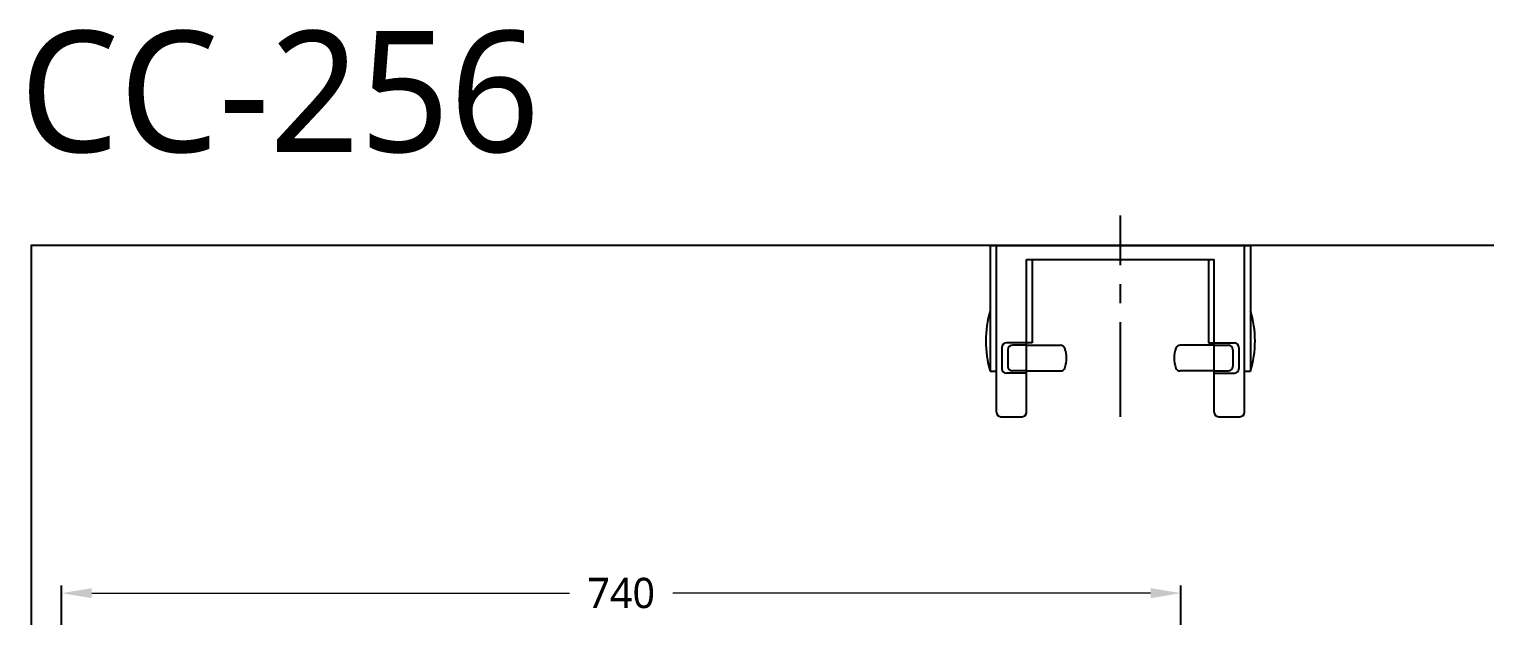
# Model space of a CAD drawing. Header units: inches. Extents: x -15723 to -7264, y -5919 to -976.
# Drawn here: x -15581 to -14618, y -1363 to -976 of the extents above; entities that cross this region are included whole.
import ezdxf

# ---------------------------------------------------------------- set-up
doc = ezdxf.new("R2010")
doc.units = ezdxf.units.IN
doc.header["$MEASUREMENT"] = 0
doc.linetypes.add('CENTER', pattern=[2, 1.25, -0.25, 0.25, -0.25])
for name, color, linetype in [('4', 4, 'Continuous'), ('6', 6, 'Continuous'), ('중심선', 1, 'CENTER')]:
    doc.layers.add(name, color=color, linetype=linetype)
doc.styles.add('GHS', font='romans', dxfattribs={"bigfont": 'ghs'})
doc.styles.get("Standard").update_dxf_attribs({"font": 'NanumGothic.ttf'})
doc.dimstyles.get("Standard").update_dxf_attribs({"dimtxt": 20, "dimasz": 20, "dimexe": 5, "dimexo": 1.5, "dimgap": 10, "dimtad": 0, "dimtoh": 1, "dimdec": 0, "dimzin": 0, "dimdsep": 46, "dimtxsty": 'Standard', "dimcen": 0, "dimclrd": 3, "dimclre": 3, "dimclrt": 2, "dimadec": 0, "dimazin": 3, "dimtfac": 1, "dimtdec": 0, "dimtofl": 0, "dimtmove": 0, "dimatfit": 3, "dimfxl": 0, "dimtolj": 1, "dimtzin": 0, "dimlwd": 0, "dimlwe": 25, "dimarcsym": 0})

# ---------------------------------------------------------------- blocks, each defined once
blk = doc.blocks.new('*D14')
at = {"color": 3, "linetype": 'Continuous', "lineweight": 25}
for p, q in [((-15559.31, -1644.76), (-15559.31, -1343.24)), ((-14819.31, -1644.69), (-14819.31, -1343.24))]:
    blk.add_line(p, q, dxfattribs=at)
at = {"color": 3, "linetype": 'Continuous', "lineweight": 0}
for p, q in [((-15539.31, -1348.24), (-15223.53, -1348.24)), ((-14839.31, -1348.24), (-15155.09, -1348.24))]:
    blk.add_line(p, q, dxfattribs=at)
at = {"color": 3}
for points in [[(-15539.31, -1344.9), (-15539.31, -1351.57), (-15559.31, -1348.24)], [(-14839.31, -1344.9), (-14839.31, -1351.57), (-14819.31, -1348.24)]]:
    blk.add_solid(points, dxfattribs=at)
at = {"layer": 'DEFPOINTS', "color": 0}
for p in [(-14819.31, -1348.24), (-15559.31, -1646.26), (-14819.31, -1646.19)]:
    blk.add_point(p, dxfattribs=at)
at = {"color": 2, "insert": (-15189.31, -1348.24), "char_height": 20, "attachment_point": 5}
blk.add_mtext('\\A1;740', dxfattribs=at)

msp = doc.modelspace()

# ---------------------------------------------------------------- linework, layer by layer
at = {"layer": '4'}
for p, q in [((-14945.31, -1118.69), (-14773.31, -1118.69)), ((-14945.31, -1118.69), (-14945.31, -1201.69)), ((-14941.31, -1228.69), (-14941.31, -1118.69)), ((-14777.31, -1228.69), (-14777.31, -1118.69)), ((-14773.31, -1118.69), (-14773.31, -1201.69)), ((-14921.31, -1128), (-14797.31, -1128)), ((-14921.31, -1228.69), (-14921.31, -1128)), ((-14917.53, -1128), (-14917.53, -1183)), ((-14801.08, -1128), (-14801.08, -1183)), ((-14797.31, -1228.69), (-14797.31, -1128)), ((-14921.31, -1183), (-14934.68, -1183)), ((-14917.53, -1183), (-14921.31, -1183)), ((-14801.08, -1183), (-14797.31, -1183)), ((-14797.31, -1183), (-14783.93, -1183)), ((-14937.68, -1186), (-14937.68, -1200)), ((-14933.68, -1187.5), (-14933.68, -1198.5)), ((-14921.31, -1184.5), (-14930.68, -1184.5)), ((-14921.31, -1184.5), (-14898.85, -1184.5)), ((-14797.31, -1184.5), (-14819.76, -1184.5)), ((-14797.31, -1184.5), (-14787.93, -1184.5)), ((-14784.93, -1187.5), (-14784.93, -1198.5)), ((-14780.93, -1186), (-14780.93, -1200)), ((-14945.31, -1201.69), (-14941.31, -1201.69)), ((-14921.31, -1203), (-14934.68, -1203)), ((-14921.31, -1201.5), (-14930.68, -1201.5)), ((-14921.31, -1201.5), (-14898.85, -1201.5)), ((-14797.31, -1201.5), (-14819.76, -1201.5)), ((-14797.31, -1201.5), (-14787.93, -1201.5)), ((-14797.31, -1203), (-14783.93, -1203)), ((-14777.31, -1201.69), (-14773.31, -1201.69)), ((-14938.31, -1231.69), (-14924.31, -1231.69)), ((-14794.31, -1231.69), (-14780.31, -1231.69))]:
    msp.add_line(p, q, dxfattribs=at)
for centre, radius, start, end in [((-14880.13, -1181.69), 68.18, 162.94091, 197.05909), ((-14838.48, -1181.69), 68.18, 342.94091, 17.05909), ((-14934.68, -1186), 3, 90, 180), ((-14783.93, -1186), 3, 0, 90), ((-14930.68, -1187.5), 3, 90, 180), ((-14898.85, -1187.5), 3, 20.74303, 90), ((-14913.37, -1193), 18.53, 339.25697, 20.74303), ((-14805.24, -1193), 18.53, 159.25697, 200.74303), ((-14819.76, -1187.5), 3, 90, 159.25697), ((-14787.93, -1187.5), 3, 0, 90), ((-14934.68, -1200), 3, 180, 270), ((-14930.68, -1198.5), 3, 180, 270), ((-14898.85, -1198.5), 3, 270, 339.25697), ((-14819.76, -1198.5), 3, 200.74303, 270), ((-14787.93, -1198.5), 3, 270, 0), ((-14783.93, -1200), 3, 270, 0), ((-14938.31, -1228.69), 3, 180, 270), ((-14924.31, -1228.69), 3, 270, 0), ((-14794.31, -1228.69), 3, 180, 270), ((-14780.31, -1228.69), 3, 270, 0)]:
    msp.add_arc(centre, radius, start, end, dxfattribs=at)
at = {"layer": '6'}
msp.add_lwpolyline([(-13176.18, -1118.69), (-15579.31, -1118.69), (-15579.31, -3046.19), (-13651.81, -3046.19), (-13651.81, -2046.19)], dxfattribs=at)
at = {"layer": '중심선', "ltscale": 50}
msp.add_line((-14859.31, -1231.69), (-14859.31, -1098.94), dxfattribs=at)

# ---------------------------------------------------------------- texts
at = {"insert": (-15587.11, -976.91), "char_height": 80, "width": 456.6, "attachment_point": 1, "style": 'GHS'}
msp.add_mtext('{\\fNanumGothic|b0|i0|c0|p50;CC-256}', dxfattribs=at)

# ---------------------------------------------------------------- dimensions: what is measured, and where the dimension line sits
dim = msp.add_linear_dim(base=(-14819.31, -1348.24), p1=(-15559.31, -1646.26), p2=(-14819.31, -1646.19), dimstyle='Standard', override={"dimtih": 1, "dimarcsym": 1})
dim.commit()
dim.dimension.update_dxf_attribs({"geometry": '*D14', "text_midpoint": (-15189.31, -1348.24), "dimtype": 160})

doc.saveas('drawing.dxf')
